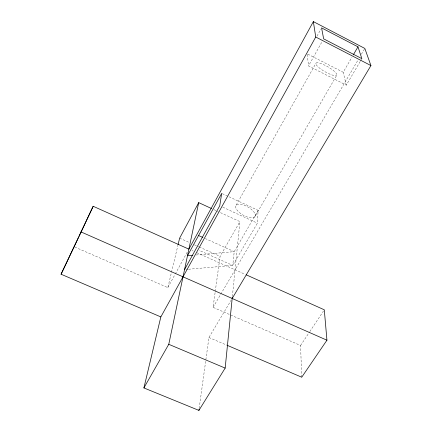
<?xml version="1.0" encoding="UTF-8"?>
<svg xmlns="http://www.w3.org/2000/svg" width="432" height="432" viewBox="0 0 432 432"><rect width="100%" height="100%" fill="white"/><g stroke="black" fill="none" stroke-linecap="round" stroke-linejoin="round"><path stroke-width="0.32" stroke-dasharray="2.16 1.62" d="M188.568 269.239L232.751 265.426L257.38 223.171L258.12 210.335L228.371 196.484M232.378 296.476L239.911 221.611L218.7 211.837M199.179 408.413L208.926 337.5L231.152 300.197M301.736 377.212L300.569 345.481L213.073 307.336L215.168 292.108M215.26 291.443L220.082 256.349L239.911 221.611M74.779 247.05L167.827 287.609L177.919 245.317M167.827 287.609L174.949 274.59M175.273 274.001L187.256 252.099M317.002 36.137L320.922 29.063M360.175 61.528L346.286 85.153L308.518 65.923L322.002 41.791M236.115 205.243L316.035 63.072M258.12 210.335L234.22 251.651L232.751 265.426L199.022 250.29M254.891 216.691A11.016 4.72 29.7 0 0 243.227 204.892A11.016 4.72 29.7 0 0 238.27 211.464A11.016 4.72 29.7 0 0 254.891 216.691L336.706 75.308A12.037 2.84 29.7 0 0 322.866 64.319A12.037 2.84 29.7 0 0 319.453 68.029A12.037 2.84 29.7 0 0 336.706 75.308M346.286 85.153L343.192 72.257L351.929 57.235M213.073 307.336L358.009 60.053M361.417 54.243L364.824 48.433M360.509 60.955L361.53 59.227M300.569 345.481L309.469 332.1M309.836 331.544L323.552 310.91M196.155 254.988L234.22 251.651L205.33 238.583M185.89 269.471L187.898 269.298M208.926 337.5L226.87 345.173M191.954 250.522L193.185 251.073M196.879 252.725L244.906 274.239M179.626 238.162L189.432 242.568M194.335 244.777L198.628 246.704M199.238 246.98L220.082 256.349M213.851 209.606L218.095 211.561M222.793 207.176L257.38 223.171M222.296 193.655L227.761 196.204M307.805 54.135L343.192 72.257M307.276 54.464L308.518 65.923"/><path stroke-width="0.65" d="M232.178 298.474L370.931 65.572L364.824 48.433L313.346 21.6L315.738 37.006L160.839 316.921L143.899 387.931L198.909 410.4L225.169 368.096L232.308 297.14M198.909 410.4L199.087 409.077M143.899 387.931L168.766 344.299L198.704 202.624L211.426 208.489M178.07 244.669L179.626 238.162L198.704 202.624M160.839 316.921L61.069 274.228L93.177 206.28L188.87 249.14L313.346 21.6M78.419 237.713L61.069 274.228M78.991 236.504L93.177 206.28M184.55 269.584L219.758 205.772L221.692 193.374L187.477 255.749L192.818 255.28M353.273 54.923L357.977 46.834L321.575 27.88L323.649 38.848L361.865 58.649L357.977 46.834M246.137 274.79L324.292 309.798L326.943 340.2L301.736 377.212L227.491 345.438M168.766 344.299L225.169 368.096M80.941 231.887L326.943 340.2M198.569 235.526L202.873 237.47M315.738 37.006L370.931 65.572"/></g></svg>
